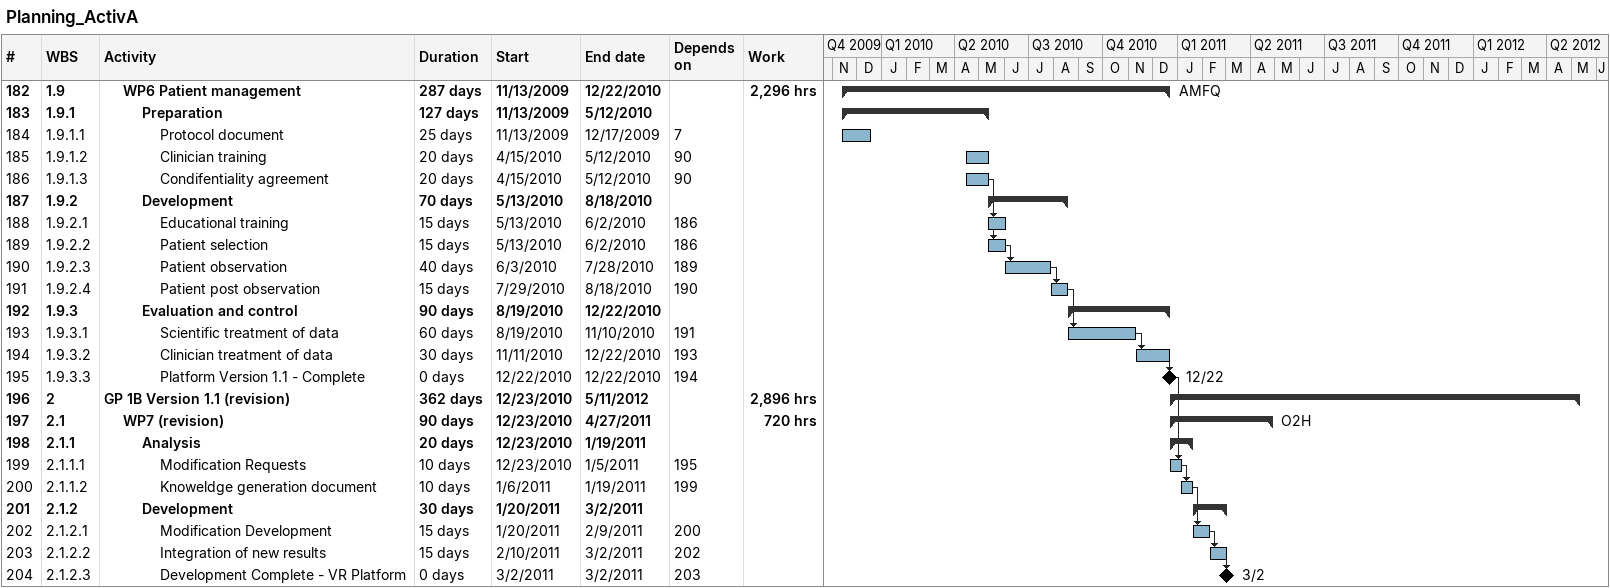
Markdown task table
Planning_ActivA

| ID | WBS | Task | Duration | Start | Finish | Predecessors | Resources | Work (h) |
|---|---|---|---|---|---|---|---|---|
| 182 | 1.9 | **WP6 Patient management** | 287d | 2009-11-13 | 2010-12-22 |  | AMFQ | 2296 |
| 183 | 1.9.1 | **Preparation** | 127d | 2009-11-13 | 2010-05-12 |  |  |  |
| 184 | 1.9.1.1 | Protocol document | 25d | 2009-11-13 | 2009-12-17 | 7 |  |  |
| 185 | 1.9.1.2 | Clinician training | 20d | 2010-04-15 | 2010-05-12 | 90 |  |  |
| 186 | 1.9.1.3 | Condifentiality agreement | 20d | 2010-04-15 | 2010-05-12 | 90 |  |  |
| 187 | 1.9.2 | **Development** | 70d | 2010-05-13 | 2010-08-18 |  |  |  |
| 188 | 1.9.2.1 | Educational training | 15d | 2010-05-13 | 2010-06-02 | 186 |  |  |
| 189 | 1.9.2.2 | Patient selection | 15d | 2010-05-13 | 2010-06-02 | 186 |  |  |
| 190 | 1.9.2.3 | Patient observation | 40d | 2010-06-03 | 2010-07-28 | 189 |  |  |
| 191 | 1.9.2.4 | Patient post observation | 15d | 2010-07-29 | 2010-08-18 | 190 |  |  |
| 192 | 1.9.3 | **Evaluation and control** | 90d | 2010-08-19 | 2010-12-22 |  |  |  |
| 193 | 1.9.3.1 | Scientific treatment of data | 60d | 2010-08-19 | 2010-11-10 | 191 |  |  |
| 194 | 1.9.3.2 | Clinician treatment of data | 30d | 2010-11-11 | 2010-12-22 | 193 |  |  |
| 195 | 1.9.3.3 | Platform Version 1.1 - Complete | 0d | 2010-12-22 | 2010-12-22 | 194 |  |  |
| 196 | 2 | **GP 1B Version 1.1 (revision)** | 362d | 2010-12-23 | 2012-05-11 |  |  | 2896 |
| 197 | 2.1 | **WP7 (revision)** | 90d | 2010-12-23 | 2011-04-27 |  | O2H | 720 |
| 198 | 2.1.1 | **Analysis** | 20d | 2010-12-23 | 2011-01-19 |  |  |  |
| 199 | 2.1.1.1 | Modification Requests | 10d | 2010-12-23 | 2011-01-05 | 195 |  |  |
| 200 | 2.1.1.2 | Knoweldge generation document | 10d | 2011-01-06 | 2011-01-19 | 199 |  |  |
| 201 | 2.1.2 | **Development** | 30d | 2011-01-20 | 2011-03-02 |  |  |  |
| 202 | 2.1.2.1 | Modification Development | 15d | 2011-01-20 | 2011-02-09 | 200 |  |  |
| 203 | 2.1.2.2 | Integration of new results | 15d | 2011-02-10 | 2011-03-02 | 202 |  |  |
| 204 | 2.1.2.3 | Development Complete - VR Platform | 0d | 2011-03-02 | 2011-03-02 | 203 |  |  |
